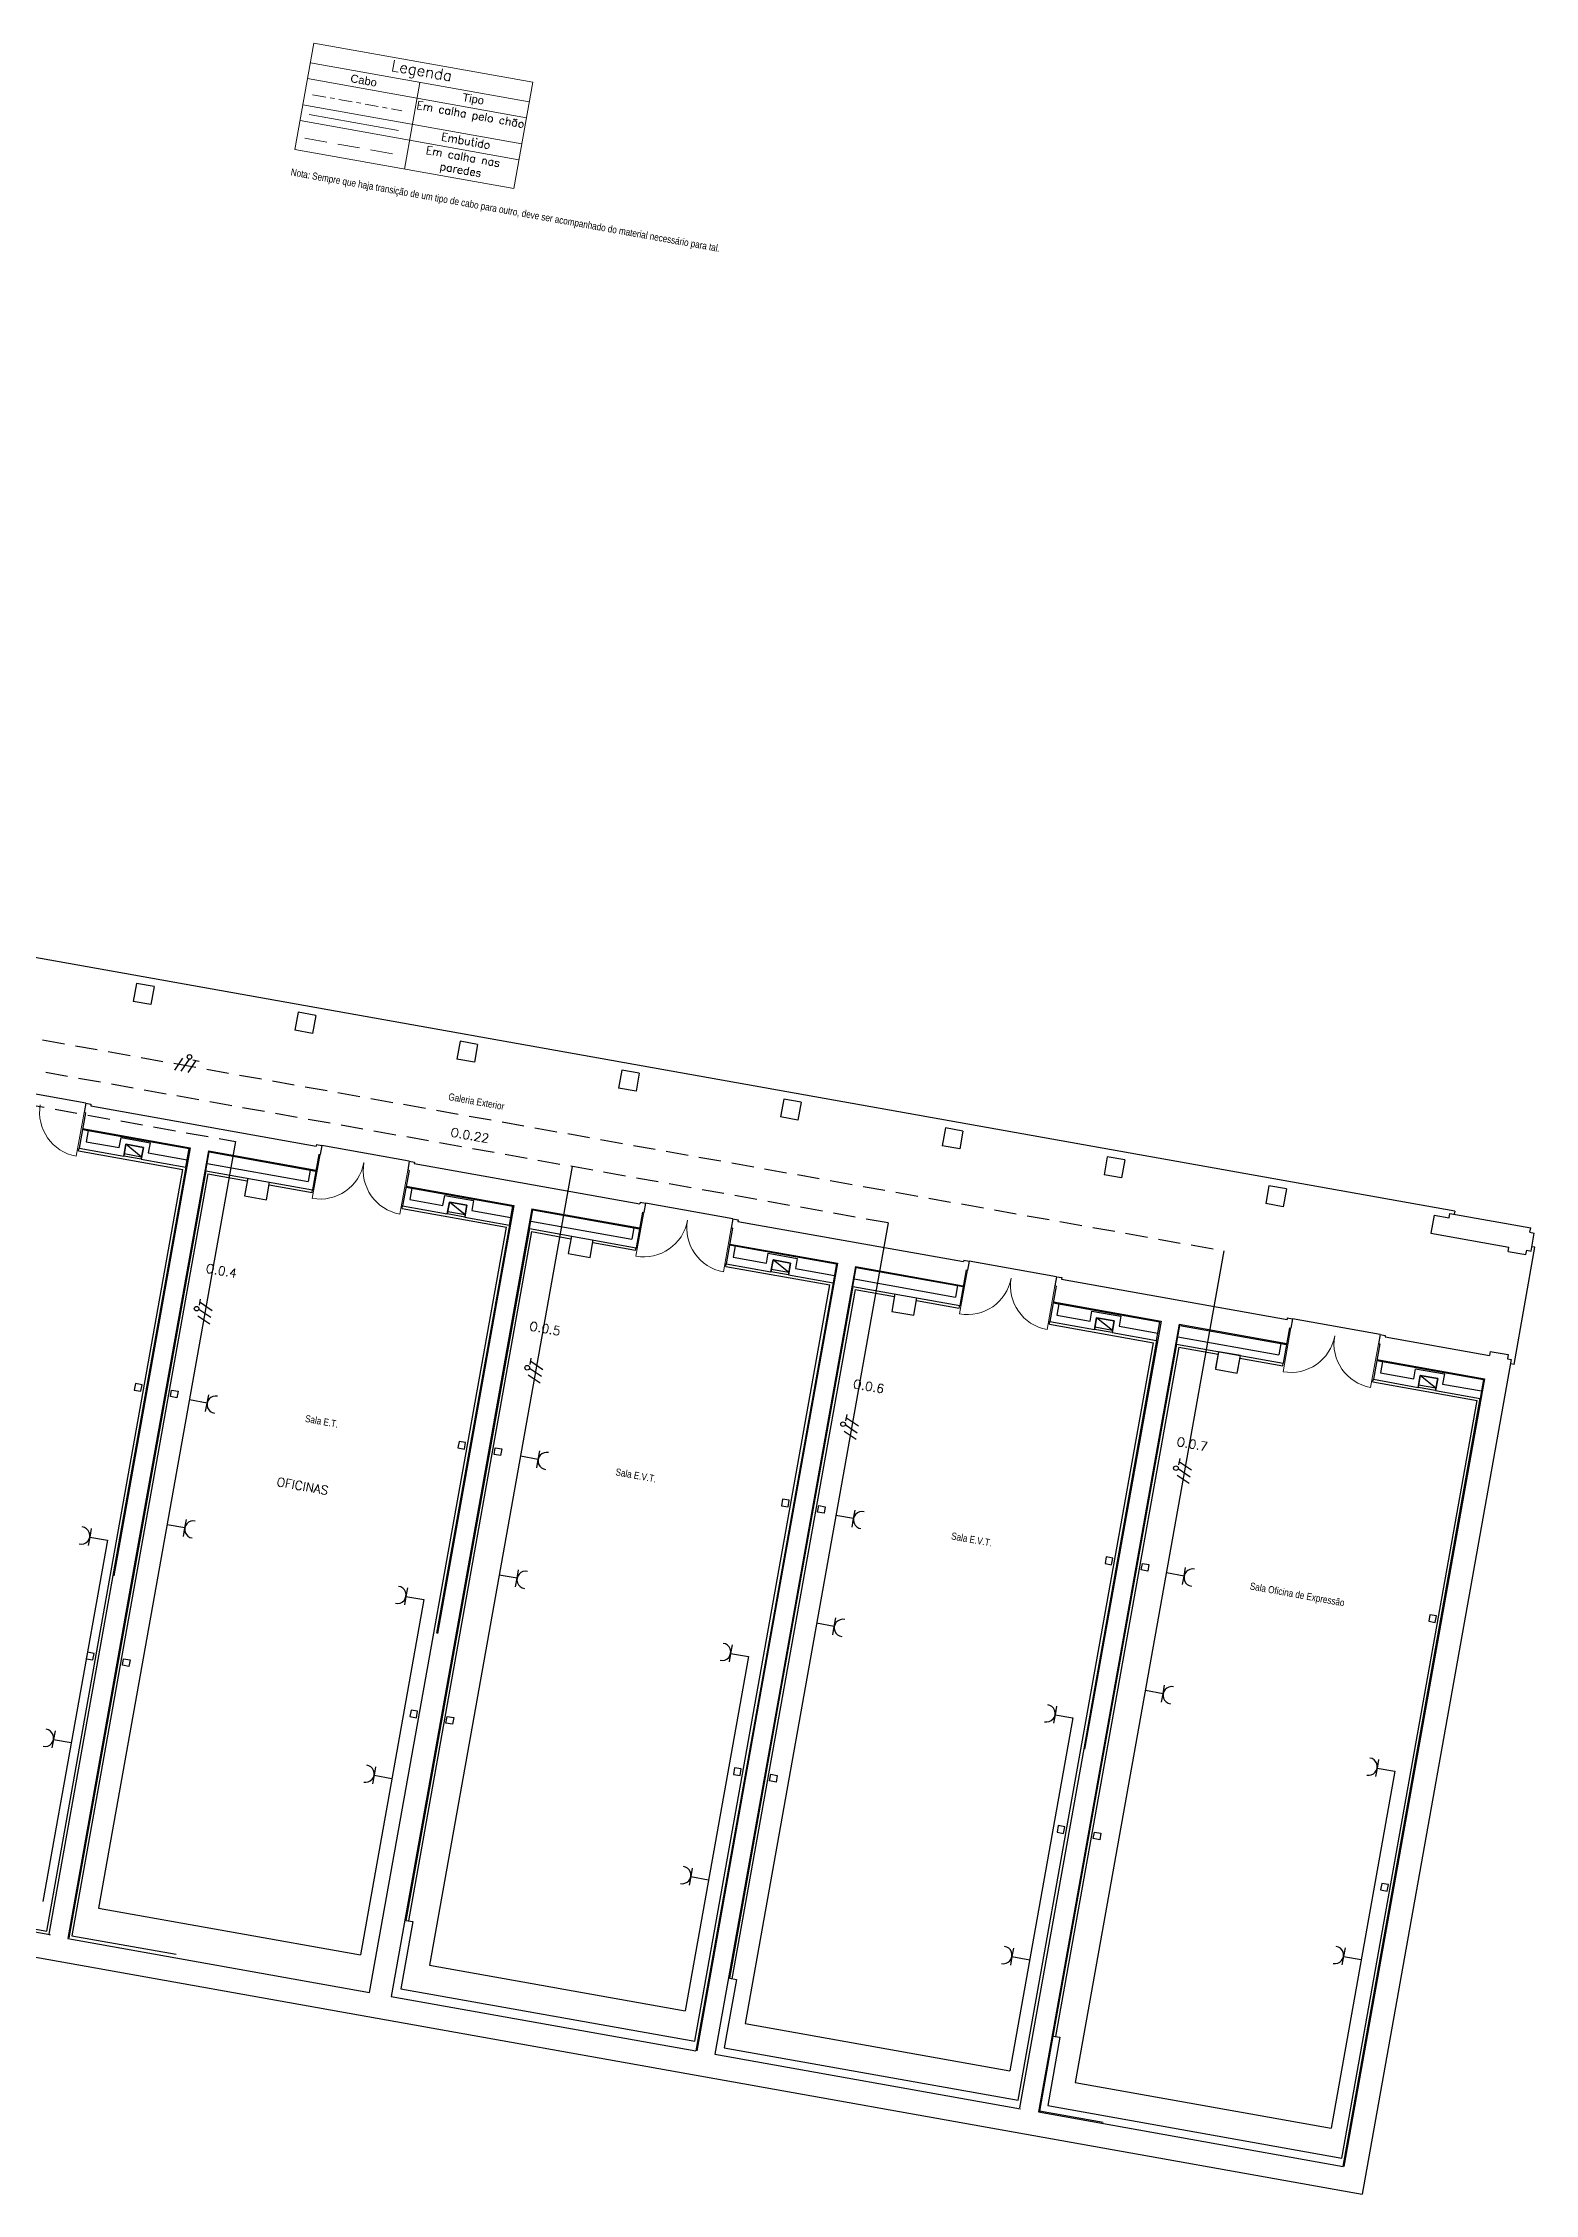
# Model space of a CAD drawing. Header units: millimetres. Extents: x -91023 to -90865, y -106382 to -106247.
# Drawn here: x -90957.26 to -90923.7, y -106382.49 to -106334.1 of the extents above; entities that cross this region are included whole.
import ezdxf

# ---------------------------------------------------------------- set-up
doc = ezdxf.new("R2010")
doc.units = ezdxf.units.MM
doc.header["$MEASUREMENT"] = 0
doc.linetypes.add('ACAD_ISO10W100', pattern=[18, 12, -3, 0, -3])
doc.linetypes.add('DASHED', pattern=[0.75, 0.5, -0.25])
doc.layers.get('0').update_dxf_attribs({"color": 152, "lineweight": 0})
doc.layers.add('0-CIVIL', color=8, linetype='Continuous', lineweight=0)
doc.layers.add('LEGENDA', color=7, linetype='Continuous', lineweight=0)
doc.layers.add('Desenho base', color=7, linetype='Continuous')
doc.layers.add('Tomadas', color=1, linetype='Continuous')
doc.styles.add('ARIAL', font='arial.ttf')
doc.styles.add('Legenda cotas', font='ARIALN.TTF', dxfattribs={"height": 0.16})
doc.styles.get("Standard").update_dxf_attribs({"font": 'simplex.shx'})

# ---------------------------------------------------------------- blocks, each defined once
blk = doc.blocks.new('LAVATORIO')
for p, q in [((-0.25, 0), (0.25, 0)), ((-0.25, -0.4), (-0.25, 0)), ((0.25, 0), (0.25, -0.4)), ((0.25, -0.4), (-0.25, -0.4))]:
    blk.add_line(p, q)
blk = doc.blocks.new('P90')
at = {"layer": '0-CIVIL'}
blk.add_line((0, 0), (0, 0.9), dxfattribs=at)
blk.add_arc((0, 0), 0.9, 0.0201, 89.9983, dxfattribs=at)
blk = doc.blocks.new('*T82')
at = {"layer": 'LEGENDA', "color": 0, "linetype": 'ByBlock', "lineweight": -2, "transparency": 16777216}
for p, q in [((0, 0), (-0.428, -2.395)), ((0, 0), (4.922, -0.879)), ((-0.08, -0.446), (4.842, -1.325)), ((-0.143, -0.801), (4.779, -1.68)), ((2.381, -0.886), (2.033, -2.835)), ((4.922, -0.879), (4.494, -3.275)), ((-0.248, -1.391), (4.674, -2.27)), ((-0.312, -1.746), (4.61, -2.625)), ((-0.428, -2.395), (4.494, -3.275))]:
    blk.add_line(p, q, dxfattribs=at)
at = {"layer": 'LEGENDA', "color": 0, "linetype": 'ByBlock', "transparency": 16777216, "rotation": 349.8735}
for s, insert, char_height, width, attachment_point in [('Legenda', (2.421, -0.663), 0.25, 4.88, 5), ('Em calha pelo chão', (3.538, -1.519), 0.18, 2.38, 2), ('Em calha nas paredes', (3.369, -2.464), 0.18, 2.38, 2), ('Embutido', (3.433, -2.11), 0.18, 2.38, 2)]:
    blk.add_mtext(s, dxfattribs=dict(at, insert=insert, char_height=char_height, width=width, attachment_point=attachment_point))
at = {"layer": 'LEGENDA', "color": 0, "linetype": 'ByBlock', "transparency": 16777216, "char_height": 0.18, "width": 2.38, "attachment_point": 5, "rotation": 349.8735, "style": 'ARIAL'}
for s, insert in [('Cabo', (1.119, -0.843)), ('Tipo', (3.58, -1.283))]:
    blk.add_mtext(s, dxfattribs=dict(at, insert=insert))

msp = doc.modelspace()

# ---------------------------------------------------------------- linework, layer by layer
at = {"layer": 'Desenho base', "ltscale": 0.1}
for p, q in [((-90955.159, -106355.26), (-90955.231, -106355.663)), ((-90954.837, -106355.734), (-90955.231, -106355.663)), ((-90954.765, -106355.33), (-90955.159, -106355.26)), ((-90954.765, -106355.33), (-90954.837, -106355.734)), ((-90951.522, -106355.909), (-90951.594, -106356.313)), ((-90951.128, -106355.98), (-90951.522, -106355.909)), ((-90951.128, -106355.98), (-90951.2, -106356.383)), ((-90951.2, -106356.383), (-90951.594, -106356.313)), ((-90947.879, -106356.56), (-90947.951, -106356.964)), ((-90947.485, -106356.63), (-90947.879, -106356.56)), ((-90947.485, -106356.63), (-90947.558, -106357.034)), ((-90947.558, -106357.034), (-90947.951, -106356.964)), ((-90944.242, -106357.21), (-90944.314, -106357.613)), ((-90943.92, -106357.684), (-90944.314, -106357.613)), ((-90943.848, -106357.28), (-90944.242, -106357.21)), ((-90943.848, -106357.28), (-90943.92, -106357.684)), ((-90956.301, -106357.956), (-90956.338, -106358.163)), ((-90956.301, -106357.956), (-90956.183, -106357.977)), ((-90956.183, -106357.977), (-90956.189, -106358.012)), ((-90940.599, -106357.86), (-90940.671, -106358.264)), ((-90940.206, -106357.93), (-90940.599, -106357.86)), ((-90940.206, -106357.93), (-90940.278, -106358.334)), ((-90956.308, -106358.168), (-90956.451, -106358.965)), ((-90940.278, -106358.334), (-90940.671, -106358.264)), ((-90936.962, -106358.51), (-90937.034, -106358.913)), ((-90936.568, -106358.58), (-90936.962, -106358.51)), ((-90936.568, -106358.58), (-90936.64, -106358.984)), ((-90953.95, -106358.955), (-90955.669, -106368.583)), ((-90953.541, -106359.028), (-90955.261, -106368.656)), ((-90951.108, -106358.883), (-90951.114, -106358.918)), ((-90951.108, -106358.883), (-90950.99, -106358.905)), ((-90950.99, -106358.905), (-90951.027, -106359.111)), ((-90936.64, -106358.984), (-90937.034, -106358.913)), ((-90954.049, -106359.394), (-90955.689, -106368.579)), ((-90953.601, -106359.474), (-90955.241, -106368.659)), ((-90951.251, -106359.457), (-90951.297, -106359.713)), ((-90951.056, -106359.106), (-90951.199, -106359.903)), ((-90949.028, -106359.468), (-90949.171, -106360.266)), ((-90949.021, -106359.256), (-90949.058, -106359.463)), ((-90949.021, -106359.256), (-90948.903, -106359.277)), ((-90948.903, -106359.277), (-90948.909, -106359.312)), ((-90933.32, -106359.16), (-90933.392, -106359.564)), ((-90932.998, -106359.634), (-90933.392, -106359.564)), ((-90932.926, -106359.231), (-90933.32, -106359.16)), ((-90932.926, -106359.231), (-90932.998, -106359.634)), ((-90948.967, -106359.865), (-90949.013, -106360.121)), ((-90929.682, -106359.81), (-90929.754, -106360.214)), ((-90929.288, -106359.88), (-90929.682, -106359.81)), ((-90929.288, -106359.88), (-90929.36, -106360.284)), ((-90946.67, -106360.255), (-90948.39, -106369.883)), ((-90946.262, -106360.328), (-90947.981, -106369.956)), ((-90943.777, -106360.406), (-90943.919, -106361.204)), ((-90943.828, -106360.184), (-90943.834, -106360.218)), ((-90943.828, -106360.184), (-90943.71, -106360.205)), ((-90943.71, -106360.205), (-90943.747, -106360.411)), ((-90929.36, -106360.284), (-90929.754, -106360.214)), ((-90946.769, -106360.695), (-90948.409, -106369.879)), ((-90946.321, -106360.775), (-90947.961, -106369.959)), ((-90943.971, -106360.757), (-90944.017, -106361.013)), ((-90941.749, -106360.768), (-90941.891, -106361.566)), ((-90941.741, -106360.556), (-90941.778, -106360.763)), ((-90941.741, -106360.556), (-90941.623, -106360.577)), ((-90941.623, -106360.577), (-90941.629, -106360.612)), ((-90941.687, -106361.165), (-90941.733, -106361.421)), ((-90936.548, -106361.484), (-90936.555, -106361.518)), ((-90936.548, -106361.484), (-90936.43, -106361.505)), ((-90936.43, -106361.505), (-90936.467, -106361.712)), ((-90939.489, -106361.995), (-90941.129, -106371.179)), ((-90939.39, -106361.555), (-90941.11, -106371.183)), ((-90938.982, -106361.628), (-90940.701, -106371.256)), ((-90936.497, -106361.706), (-90936.639, -106362.504)), ((-90934.461, -106361.857), (-90934.498, -106362.063)), ((-90934.461, -106361.857), (-90934.343, -106361.878)), ((-90934.343, -106361.878), (-90934.349, -106361.912)), ((-90939.041, -106362.075), (-90940.682, -106371.259)), ((-90936.692, -106362.058), (-90936.737, -106362.314)), ((-90934.469, -106362.069), (-90934.611, -106362.866)), ((-90934.408, -106362.466), (-90934.453, -106362.721)), ((-90932.11, -106362.856), (-90933.83, -106372.483)), ((-90931.702, -106362.928), (-90933.421, -106372.556)), ((-90929.269, -106362.784), (-90929.275, -106362.819)), ((-90929.269, -106362.784), (-90929.15, -106362.805)), ((-90929.15, -106362.805), (-90929.187, -106363.012)), ((-90932.209, -106363.295), (-90933.85, -106372.48)), ((-90931.761, -106363.375), (-90933.402, -106372.56)), ((-90929.412, -106363.358), (-90929.457, -106363.614)), ((-90929.217, -106363.007), (-90929.359, -106363.804)), ((-90927.189, -106363.369), (-90927.331, -106364.166)), ((-90927.182, -106363.157), (-90927.219, -106363.364)), ((-90927.182, -106363.157), (-90927.064, -106363.178)), ((-90927.064, -106363.178), (-90927.07, -106363.212)), ((-90924.23, -106363.72), (-90927.583, -106382.493)), ((-90927.128, -106363.766), (-90927.174, -106364.022)), ((-90924.705, -106363.538), (-90924.722, -106363.632)), ((-90924.302, -106363.61), (-90924.318, -106363.704)), ((-90924.831, -106364.156), (-90927.995, -106381.875)), ((-90955.689, -106368.579), (-90957.131, -106376.651)), ((-90955.261, -106368.656), (-90956.706, -106376.747)), ((-90955.241, -106368.659), (-90956.683, -106376.731)), ((-90947.981, -106369.956), (-90949.426, -106378.048)), ((-90947.961, -106369.959), (-90949.101, -106376.338)), ((-90941.129, -106371.179), (-90942.575, -106379.271)), ((-90941.11, -106371.183), (-90942.555, -106379.275)), ((-90940.682, -106371.259), (-90941.821, -106377.638)), ((-90933.85, -106372.48), (-90935.291, -106380.552)), ((-90948.943, -106376.366), (-90949.213, -106377.876)), ((-90941.663, -106377.667), (-90941.938, -106379.202)), ((-90949.426, -106378.048), (-90942.575, -106379.271)), ((-90934.384, -106378.967), (-90934.658, -106380.503))]:
    msp.add_line(p, q, dxfattribs=at)
at = {"layer": 'Desenho base'}
for p, q in [((-90956.247, -106358.565), (-90956.293, -106358.821)), ((-90956.461, -106359.024), (-90956.451, -106358.965)), ((-90954.049, -106359.394), (-90953.973, -106358.971)), ((-90953.601, -106359.474), (-90953.525, -106359.051)), ((-90953.552, -106359.544), (-90956.613, -106376.683)), ((-90952.656, -106359.643), (-90952.726, -106360.037)), ((-90952.726, -106360.037), (-90952.234, -106360.125)), ((-90952.234, -106360.125), (-90952.164, -106359.731)), ((-90951.209, -106359.962), (-90951.199, -106359.903)), ((-90949.181, -106360.325), (-90949.171, -106360.266)), ((-90946.769, -106360.695), (-90946.693, -106360.271)), ((-90946.321, -106360.775), (-90946.245, -106360.351)), ((-90946.272, -106360.844), (-90949.042, -106376.349)), ((-90945.376, -106360.943), (-90945.446, -106361.337)), ((-90944.954, -106361.425), (-90944.884, -106361.031)), ((-90945.446, -106361.337), (-90944.954, -106361.425)), ((-90943.93, -106361.263), (-90943.919, -106361.204)), ((-90941.902, -106361.625), (-90941.891, -106361.566)), ((-90939.413, -106361.571), (-90939.489, -106361.995)), ((-90939.041, -106362.075), (-90938.966, -106361.651)), ((-90938.993, -106362.144), (-90941.762, -106377.649)), ((-90938.096, -106362.244), (-90938.166, -106362.637)), ((-90937.674, -106362.725), (-90937.604, -106362.331)), ((-90938.166, -106362.637), (-90937.674, -106362.725)), ((-90936.65, -106362.563), (-90936.639, -106362.504)), ((-90934.622, -106362.925), (-90934.611, -106362.866)), ((-90932.209, -106363.295), (-90932.134, -106362.872)), ((-90931.761, -106363.375), (-90931.686, -106362.952)), ((-90931.713, -106363.445), (-90934.482, -106378.949)), ((-90930.816, -106363.544), (-90930.881, -106363.908)), ((-90930.389, -106363.996), (-90930.324, -106363.632)), ((-90929.37, -106363.863), (-90929.359, -106363.804)), ((-90927.342, -106364.225), (-90927.331, -106364.166)), ((-90934.541, -106378.939), (-90934.844, -106380.632)), ((-90933.414, -106380.887), (-90934.844, -106380.632))]:
    msp.add_line(p, q, dxfattribs=at)
for points in [[(-90925.502, -106360.384), (-90969.831, -106352.466), (-90969.84, -106352.516)], [(-90956.301, -106357.956), (-90958.27, -106357.604)], [(-90956.461, -106359.024), (-90954.118, -106359.443)], [(-90956.293, -106358.821), (-90955.545, -106358.954), (-90955.504, -106358.728), (-90954.854, -106358.844), (-90954.895, -106359.071), (-90954.019, -106359.227)], [(-90955.044, -106359.166), (-90955.438, -106359.095)], [(-90955.044, -106359.166), (-90955.399, -106358.879)], [(-90949.021, -106359.256), (-90950.99, -106358.905)], [(-90963.893, -106375.383), (-90957.179, -106376.582), (-90954.118, -106359.443)], [(-90955.053, -106359.215), (-90955.447, -106359.145)], [(-90953.552, -106359.544), (-90952.666, -106359.702)], [(-90952.174, -106359.79), (-90951.209, -106359.962)], [(-90949.181, -106360.325), (-90946.838, -106360.743)], [(-90947.773, -106360.515), (-90948.167, -106360.445)], [(-90947.764, -106360.466), (-90948.158, -106360.396)], [(-90947.764, -106360.466), (-90948.119, -106360.179)], [(-90941.741, -106360.556), (-90943.71, -106360.205)], [(-90925.502, -106360.384), (-90925.514, -106360.453)], [(-90946.272, -106360.844), (-90945.386, -106361.002)], [(-90944.894, -106361.09), (-90943.93, -106361.263)], [(-90940.484, -106361.766), (-90940.839, -106361.479)], [(-90934.461, -106361.857), (-90936.43, -106361.505)], [(-90924.168, -106363.832), (-90923.697, -106361.194)], [(-90923.697, -106361.194), (-90923.766, -106361.182)], [(-90941.902, -106361.625), (-90939.559, -106362.043)], [(-90940.493, -106361.815), (-90940.887, -106361.745)], [(-90940.484, -106361.766), (-90940.878, -106361.696)], [(-90938.993, -106362.144), (-90938.107, -106362.303)], [(-90937.614, -106362.391), (-90936.65, -106362.563)], [(-90934.622, -106362.925), (-90932.279, -106363.343)], [(-90933.205, -106363.066), (-90933.56, -106362.78)], [(-90927.182, -106363.157), (-90929.15, -106362.805)], [(-90933.213, -106363.116), (-90933.607, -106363.045)], [(-90933.205, -106363.066), (-90933.598, -106362.996)], [(-90931.713, -106363.445), (-90930.827, -106363.603)], [(-90930.335, -106363.691), (-90929.37, -106363.863)], [(-90924.168, -106363.832), (-90924.247, -106363.818)], [(-90927.342, -106364.225), (-90924.999, -106364.644)], [(-90925.934, -106364.416), (-90926.327, -106364.346)], [(-90925.925, -106364.367), (-90926.319, -106364.296)], [(-90925.925, -106364.367), (-90926.28, -106364.08)], [(-90956.613, -106376.683), (-90954.27, -106377.101)]]:
    msp.add_lwpolyline(points, dxfattribs=at)
at = {"layer": 'Desenho base', "ltscale": 0.1}
for points in [[(-90956.189, -106358.012), (-90951.114, -106358.918)], [(-90956.375, -106358.542), (-90953.973, -106358.971)], [(-90956.372, -106358.522), (-90953.95, -106358.955)], [(-90956.308, -106358.168), (-90956.338, -106358.163)], [(-90956.451, -106358.965), (-90955.447, -106359.145)], [(-90955.053, -106359.215), (-90955.005, -106358.949), (-90955.399, -106358.879), (-90955.447, -106359.145)], [(-90953.541, -106359.028), (-90951.12, -106359.46)], [(-90953.525, -106359.051), (-90951.123, -106359.48)], [(-90955.053, -106359.215), (-90954.049, -106359.394)], [(-90953.601, -106359.474), (-90951.199, -106359.903)], [(-90953.571, -106359.307), (-90951.297, -106359.713)], [(-90951.056, -106359.106), (-90951.027, -106359.111)], [(-90949.028, -106359.468), (-90949.058, -106359.463)], [(-90948.909, -106359.312), (-90943.834, -106360.218)], [(-90949.095, -106359.842), (-90946.693, -106360.271)], [(-90949.092, -106359.823), (-90946.67, -106360.255)], [(-90949.013, -106360.121), (-90948.265, -106360.255), (-90948.224, -106360.028), (-90947.575, -106360.144), (-90947.615, -106360.371), (-90946.739, -106360.527)], [(-90949.171, -106360.266), (-90948.167, -106360.445)], [(-90947.773, -106360.515), (-90947.726, -106360.249), (-90948.119, -106360.179), (-90948.167, -106360.445)], [(-90947.773, -106360.515), (-90946.769, -106360.695)], [(-90946.262, -106360.328), (-90943.84, -106360.761)], [(-90946.245, -106360.351), (-90943.843, -106360.78)], [(-90943.777, -106360.406), (-90943.747, -106360.411)], [(-90925.966, -106360.474), (-90926.038, -106360.877)], [(-90925.966, -106360.474), (-90925.63, -106360.534)], [(-90925.63, -106360.534), (-90925.613, -106360.435)], [(-90925.613, -106360.435), (-90923.793, -106360.76)], [(-90956.706, -106376.747), (-90949.914, -106377.961), (-90946.838, -106360.743)], [(-90946.321, -106360.775), (-90943.919, -106361.204)], [(-90946.291, -106360.607), (-90944.017, -106361.013)], [(-90941.749, -106360.768), (-90941.778, -106360.763)], [(-90941.629, -106360.612), (-90936.555, -106361.518)], [(-90926.038, -106360.877), (-90924.286, -106361.19)], [(-90923.81, -106360.859), (-90923.793, -106360.76)], [(-90923.81, -106360.859), (-90923.712, -106360.876)], [(-90923.784, -106361.28), (-90923.712, -106360.876)], [(-90941.815, -106361.142), (-90939.413, -106361.571)], [(-90941.812, -106361.123), (-90939.39, -106361.555)], [(-90941.733, -106361.421), (-90940.985, -106361.555), (-90940.945, -106361.328), (-90940.295, -106361.445), (-90940.335, -106361.671), (-90939.459, -106361.827)], [(-90940.493, -106361.815), (-90940.446, -106361.55), (-90940.839, -106361.479), (-90940.887, -106361.745)], [(-90924.303, -106361.289), (-90924.286, -106361.19)], [(-90924.303, -106361.289), (-90923.9, -106361.361)], [(-90923.9, -106361.361), (-90923.882, -106361.262)], [(-90923.882, -106361.262), (-90923.784, -106361.28)], [(-90941.891, -106361.566), (-90940.887, -106361.745)], [(-90940.493, -106361.815), (-90939.489, -106361.995)], [(-90939.011, -106361.907), (-90936.737, -106362.314)], [(-90938.982, -106361.628), (-90936.56, -106362.061)], [(-90938.966, -106361.651), (-90936.564, -106362.08)], [(-90936.497, -106361.706), (-90936.467, -106361.712)], [(-90934.349, -106361.912), (-90929.275, -106362.819)], [(-90949.213, -106377.876), (-90942.598, -106379.058), (-90939.559, -106362.043)], [(-90939.041, -106362.075), (-90936.639, -106362.504)], [(-90934.536, -106362.443), (-90932.134, -106362.872)], [(-90934.532, -106362.423), (-90932.11, -106362.856)], [(-90934.469, -106362.069), (-90934.498, -106362.063)], [(-90934.611, -106362.866), (-90933.607, -106363.045)], [(-90934.453, -106362.721), (-90933.705, -106362.855), (-90933.665, -106362.629), (-90933.015, -106362.745), (-90933.055, -106362.971), (-90932.179, -106363.128)], [(-90933.213, -106363.116), (-90933.166, -106362.85), (-90933.56, -106362.78), (-90933.607, -106363.045)], [(-90931.702, -106362.928), (-90929.28, -106363.361)], [(-90931.686, -106362.952), (-90929.284, -106363.381)], [(-90941.938, -106379.202), (-90935.322, -106380.384), (-90932.279, -106363.343)], [(-90933.213, -106363.116), (-90932.209, -106363.295)], [(-90931.761, -106363.375), (-90929.359, -106363.804)], [(-90931.731, -106363.208), (-90929.457, -106363.614)], [(-90929.217, -106363.007), (-90929.187, -106363.012)], [(-90927.219, -106363.364), (-90927.189, -106363.369)], [(-90927.07, -106363.212), (-90924.722, -106363.632)], [(-90927.256, -106363.743), (-90924.854, -106364.172), (-90924.929, -106364.595)], [(-90927.252, -106363.723), (-90924.831, -106364.156)], [(-90927.174, -106364.022), (-90926.425, -106364.155), (-90926.385, -106363.93), (-90925.736, -106364.045), (-90925.776, -106364.271)], [(-90924.705, -106363.538), (-90924.302, -106363.61)], [(-90924.318, -106363.704), (-90924.23, -106363.72)], [(-90927.331, -106364.166), (-90926.327, -106364.346)], [(-90925.934, -106364.416), (-90925.886, -106364.15), (-90926.28, -106364.08), (-90926.327, -106364.346)], [(-90925.934, -106364.416), (-90924.929, -106364.595)], [(-90925.776, -106364.271), (-90924.9, -106364.428)], [(-90933.421, -106372.556), (-90934.867, -106380.648), (-90928.015, -106381.872), (-90924.929, -106364.595)], [(-90934.658, -106380.503), (-90928.043, -106381.684), (-90924.999, -106364.644)], [(-90940.701, -106371.256), (-90942.147, -106379.348), (-90935.275, -106380.575), (-90935.275, -106380.575)], [(-90933.402, -106372.56), (-90934.541, -106378.939)], [(-90971.602, -106372.843), (-90971.911, -106374.575), (-90927.583, -106382.493)], [(-90963.963, -106375.431), (-90957.111, -106376.655), (-90957.115, -106376.674)], [(-90949.101, -106376.338), (-90948.943, -106376.366)], [(-90941.821, -106377.638), (-90941.663, -106377.667)], [(-90934.541, -106378.939), (-90934.384, -106378.967)]]:
    msp.add_lwpolyline(points, dxfattribs=at)
at = {"layer": 'Desenho base'}
for points in [[(-90955.053, -106359.215), (-90955.447, -106359.145), (-90955.399, -106358.879), (-90955.005, -106358.949)], [(-90947.773, -106360.515), (-90948.167, -106360.445), (-90948.119, -106360.179), (-90947.726, -106360.249)], [(-90940.493, -106361.815), (-90940.887, -106361.745), (-90940.839, -106361.479), (-90940.446, -106361.55)], [(-90933.213, -106363.116), (-90933.607, -106363.045), (-90933.56, -106362.78), (-90933.166, -106362.85)], [(-90955.208, -106364.409), (-90955.061, -106364.435), (-90955.034, -106364.287), (-90955.182, -106364.261)], [(-90954.249, -106364.58), (-90954.396, -106364.554), (-90954.37, -106364.406), (-90954.222, -106364.432)], [(-90925.934, -106364.416), (-90926.327, -106364.346), (-90926.28, -106364.08), (-90925.886, -106364.15)], [(-90947.929, -106365.709), (-90947.781, -106365.735), (-90947.755, -106365.587), (-90947.902, -106365.561)], [(-90946.969, -106365.88), (-90947.116, -106365.854), (-90947.09, -106365.706), (-90946.942, -106365.733)], [(-90940.649, -106367.009), (-90940.501, -106367.035), (-90940.475, -106366.888), (-90940.622, -106366.861)], [(-90939.689, -106367.18), (-90939.837, -106367.154), (-90939.81, -106367.006), (-90939.663, -106367.033)], [(-90933.369, -106368.309), (-90933.221, -106368.336), (-90933.195, -106368.188), (-90933.343, -106368.162)], [(-90932.409, -106368.481), (-90932.557, -106368.454), (-90932.53, -106368.307), (-90932.383, -106368.333)], [(-90926.089, -106369.609), (-90925.941, -106369.636), (-90925.915, -106369.488), (-90926.063, -106369.462)], [(-90956.288, -106370.453), (-90956.14, -106370.479), (-90956.114, -106370.332), (-90956.262, -106370.305)], [(-90955.328, -106370.624), (-90955.476, -106370.598), (-90955.449, -106370.45), (-90955.302, -106370.477)], [(-90949.008, -106371.753), (-90948.86, -106371.78), (-90948.834, -106371.632), (-90948.982, -106371.605)], [(-90948.048, -106371.925), (-90948.196, -106371.898), (-90948.17, -106371.751), (-90948.022, -106371.777)], [(-90941.728, -106373.053), (-90941.581, -106373.08), (-90941.554, -106372.932), (-90941.702, -106372.906)], [(-90940.768, -106373.225), (-90940.916, -106373.198), (-90940.89, -106373.051), (-90940.742, -106373.077)], [(-90934.448, -106374.354), (-90934.301, -106374.38), (-90934.274, -106374.232), (-90934.422, -106374.206)], [(-90933.489, -106374.525), (-90933.636, -106374.499), (-90933.61, -106374.351), (-90933.462, -106374.377)], [(-90927.169, -106375.654), (-90927.021, -106375.68), (-90926.995, -106375.532), (-90927.142, -106375.506)]]:
    msp.add_lwpolyline(points, close=True, dxfattribs=at)
at = {"layer": 'LEGENDA', "linetype": 'ACAD_ISO10W100', "ltscale": 0.025}
msp.add_line((-90951.196, -106335.267), (-90949.188, -106335.626), dxfattribs=at)
at = {"layer": 'LEGENDA', "linetype": 'ByBlock'}
msp.add_line((-90951.276, -106335.714), (-90949.268, -106336.073), dxfattribs=at)
at = {"layer": 'LEGENDA', "linetype": 'DASHED'}
msp.add_line((-90951.371, -106336.245), (-90949.363, -106336.604), dxfattribs=at)
at = {"layer": 'Tomadas', "linetype": 'DASHED'}
for p, q in [((-90969.084, -106354.419), (-90930.696, -106361.275)), ((-90938.251, -106360.648), (-90968.908, -106355.173)), ((-90968.804, -106355.98), (-90952.931, -106358.815))]:
    msp.add_line(p, q, dxfattribs=at)
at = {"layer": 'Tomadas', "linetype": 'ByBlock'}
for p, q in [((-90954.124, -106356.939), (-90954.307, -106357.209)), ((-90953.976, -106356.965), (-90954.159, -106357.236)), ((-90953.822, -106356.993), (-90954.005, -106357.263)), ((-90953.891, -106356.981), (-90953.752, -106357.005)), ((-90953.741, -106362.501), (-90953.716, -106362.361)), ((-90953.728, -106362.431), (-90953.458, -106362.615)), ((-90953.782, -106362.734), (-90953.512, -106362.917)), ((-90953.756, -106362.585), (-90953.486, -106362.769)), ((-90946.318, -106363.914), (-90946.048, -106364.097)), ((-90946.303, -106363.83), (-90946.278, -106363.69)), ((-90946.29, -106363.76), (-90946.02, -106363.943)), ((-90946.345, -106364.062), (-90946.074, -106364.246)), ((-90939.239, -106365.331), (-90938.969, -106365.515)), ((-90939.213, -106365.183), (-90938.943, -106365.366)), ((-90939.198, -106365.099), (-90939.173, -106364.959)), ((-90939.185, -106365.029), (-90938.915, -106365.212)), ((-90931.749, -106366.322), (-90931.479, -106366.505)), ((-90931.723, -106366.173), (-90931.453, -106366.357)), ((-90931.708, -106366.089), (-90931.683, -106365.949)), ((-90931.695, -106366.019), (-90931.425, -106366.202))]:
    msp.add_line(p, q, dxfattribs=at)
at = {"layer": 'Tomadas'}
for p, q in [((-90952.931, -106358.815), (-90956.011, -106376.061)), ((-90945.357, -106359.379), (-90948.566, -106377.345)), ((-90945.357, -106359.379), (-90945.357, -106359.379)), ((-90938.251, -106360.648), (-90941.468, -106378.658)), ((-90930.696, -106361.275), (-90934.038, -106379.982)), ((-90953.569, -106364.701), (-90953.969, -106364.63)), ((-90953.603, -106364.892), (-90953.569, -106364.701)), ((-90953.569, -106364.701), (-90953.535, -106364.511)), ((-90946.121, -106365.968), (-90946.087, -106365.778)), ((-90946.121, -106365.968), (-90946.521, -106365.897)), ((-90946.155, -106366.159), (-90946.121, -106365.968)), ((-90954.071, -106367.509), (-90954.037, -106367.319)), ((-90939.026, -106367.299), (-90939.426, -106367.227)), ((-90939.06, -106367.489), (-90939.026, -106367.299)), ((-90939.026, -106367.299), (-90938.992, -106367.108)), ((-90956.212, -106367.713), (-90956.247, -106367.904)), ((-90956.178, -106367.522), (-90956.212, -106367.713)), ((-90956.212, -106367.713), (-90955.812, -106367.785)), ((-90954.071, -106367.509), (-90954.471, -106367.438)), ((-90954.105, -106367.7), (-90954.071, -106367.509)), ((-90946.598, -106368.642), (-90946.998, -106368.571)), ((-90946.632, -106368.833), (-90946.598, -106368.642)), ((-90946.598, -106368.642), (-90946.564, -106368.451)), ((-90931.59, -106368.592), (-90931.99, -106368.52)), ((-90931.625, -106368.782), (-90931.59, -106368.592)), ((-90931.59, -106368.592), (-90931.556, -106368.401)), ((-90949.096, -106369.05), (-90949.13, -106369.241)), ((-90949.062, -106368.86), (-90949.096, -106369.05)), ((-90949.096, -106369.05), (-90948.696, -106369.122)), ((-90939.46, -106369.724), (-90939.86, -106369.653)), ((-90939.494, -106369.915), (-90939.46, -106369.724)), ((-90939.46, -106369.724), (-90939.426, -106369.534)), ((-90941.758, -106370.142), (-90941.792, -106370.333)), ((-90941.792, -106370.333), (-90941.826, -106370.523)), ((-90941.792, -106370.333), (-90941.392, -106370.404)), ((-90932.063, -106371.238), (-90932.463, -106371.167)), ((-90932.063, -106371.238), (-90932.029, -106371.047)), ((-90934.46, -106371.522), (-90934.494, -106371.713)), ((-90932.097, -106371.429), (-90932.063, -106371.238)), ((-90956.992, -106372.076), (-90957.026, -106372.266)), ((-90934.494, -106371.713), (-90934.528, -106371.904)), ((-90934.494, -106371.713), (-90934.094, -106371.784)), ((-90957.026, -106372.266), (-90957.06, -106372.457)), ((-90957.026, -106372.266), (-90956.626, -106372.338)), ((-90949.814, -106373.071), (-90949.848, -106373.262)), ((-90949.78, -106372.881), (-90949.814, -106373.071)), ((-90949.814, -106373.071), (-90949.414, -106373.143)), ((-90927.248, -106372.912), (-90927.282, -106373.103)), ((-90927.214, -106372.722), (-90927.248, -106372.912)), ((-90927.248, -106372.912), (-90926.848, -106372.984)), ((-90942.689, -106375.352), (-90942.723, -106375.542)), ((-90942.655, -106375.161), (-90942.689, -106375.352)), ((-90942.689, -106375.352), (-90942.289, -106375.423)), ((-90956.011, -106376.061), (-90950.123, -106377.112)), ((-90935.431, -106376.962), (-90935.465, -106377.152)), ((-90927.971, -106376.958), (-90928.005, -106377.149)), ((-90948.566, -106377.345), (-90942.815, -106378.372)), ((-90935.465, -106377.152), (-90935.499, -106377.343)), ((-90935.465, -106377.152), (-90935.065, -106377.224)), ((-90928.005, -106377.149), (-90928.039, -106377.339)), ((-90928.005, -106377.149), (-90927.605, -106377.22)), ((-90941.468, -106378.658), (-90935.511, -106379.722)), ((-90934.038, -106379.982), (-90928.282, -106381.01))]:
    msp.add_line(p, q, dxfattribs=at)
at = {"layer": 'Tomadas', "linetype": 'ByBlock', "ltscale": 0.025}
for p, q in [((-90955.812, -106367.785), (-90957.264, -106375.911)), ((-90948.696, -106369.122), (-90950.123, -106377.112)), ((-90941.392, -106370.404), (-90942.815, -106378.372)), ((-90934.094, -106371.784), (-90935.511, -106379.722)), ((-90926.848, -106372.984), (-90928.282, -106381.01))]:
    msp.add_line(p, q, dxfattribs=at)
at = {"layer": 'Tomadas', "linetype": 'ByBlock'}
for centre in [(-90953.967, -106356.914), (-90953.807, -106362.576), (-90946.369, -106363.905), (-90939.264, -106365.174), (-90931.774, -106366.164)]:
    msp.add_circle(centre, 0.0522, dxfattribs=at)
at = {"layer": 'Tomadas'}
for centre, start, end in [((-90953.378, -106364.735), 77.1494, 262.5976), ((-90945.93, -106366.003), 77.1494, 262.5976), ((-90938.835, -106367.333), 77.1494, 262.5976), ((-90956.403, -106367.679), 257.1494, 82.5976), ((-90953.88, -106367.543), 77.1494, 262.5976), ((-90946.407, -106368.676), 77.1494, 262.5976), ((-90931.4, -106368.626), 77.1494, 262.5976), ((-90949.287, -106369.016), 257.1494, 82.5976), ((-90939.269, -106369.758), 77.1494, 262.5976), ((-90941.983, -106370.298), 257.1494, 82.5976), ((-90931.872, -106371.272), 77.1494, 262.5976), ((-90934.685, -106371.679), 257.1494, 82.5976), ((-90957.217, -106372.232), 257.1494, 82.5976), ((-90950.005, -106373.037), 257.1494, 82.5976), ((-90927.439, -106372.878), 257.1494, 82.5976), ((-90942.88, -106375.318), 257.1494, 82.5976), ((-90935.656, -106377.118), 257.1494, 82.5976), ((-90928.196, -106377.115), 257.1494, 82.5976)]:
    msp.add_arc(centre, 0.194, start, end, dxfattribs=at)

# ---------------------------------------------------------------- block references
msp.add_blockref('*T82', (-90951.166, -106334.104))
at = {"layer": 'Desenho base', "yscale": 1.111111398116918, "zscale": 1.111111398119792}
for p, xscale, rotation in [((-90956.338, -106358.163), 1.111111398108852, 169.861178835616), ((-90951.027, -106359.111), -1.111111398096044, 169.8611788393092), ((-90949.058, -106359.463), 1.111111398108852, 169.861178835616), ((-90943.747, -106360.411), -1.111111398095403, 169.861178839494), ((-90941.778, -106360.763), 1.111111398106931, 169.86117883617), ((-90936.467, -106361.711), -1.111111398096044, 169.8611788393092), ((-90934.498, -106362.063), 1.111111398108852, 169.861178835616), ((-90929.187, -106363.011), -1.111111398096044, 169.8611788393092), ((-90927.219, -106363.364), 1.111111398108852, 169.861178835616)]:
    msp.add_blockref('P90', p, dxfattribs=dict(at, xscale=xscale, rotation=rotation))
at = {"layer": 'Desenho base', "xscale": -1, "rotation": 349.8734931117042}
msp.add_blockref('LAVATORIO', (-90930.57, -106363.588), dxfattribs=at)

# ---------------------------------------------------------------- texts
at = {"layer": 'Desenho base', "linetype": 'Continuous', "char_height": 0.2, "width": 1, "attachment_point": 5, "rotation": 349.8735}
for s, insert in [('O.0.22', (-90947.66, -106358.677)), ('O.0.4', (-90953.248, -106361.724)), ('O.0.5', (-90945.968, -106363.024)), ('O.0.6', (-90938.688, -106364.324)), ('O.0.7', (-90931.409, -106365.624)), ('OFICINAS', (-90951.423, -106366.568))]:
    msp.add_mtext(s, dxfattribs=dict(at, insert=insert))
at = {"layer": 'LEGENDA', "linetype": 'DASHED', "style": 'Legenda cotas'}
msp.add_text('Nota: Sempre que haja transição de um tipo de cabo para outro, deve ser acompanhado do material necessário para tal.', height=0.16, rotation=349.8735, dxfattribs=at).set_placement((-90951.698, -106337.08))
at = {"layer": 'LEGENDA', "style": 'Legenda cotas'}
for s, p in [('Galeria Exterior', (-90948.153, -106357.881)), ('Sala E.T.', (-90951.376, -106365.122)), ('Sala E.V.T.', (-90944.392, -106366.322)), ('Sala E.V.T.', (-90936.84, -106367.763)), ('Sala Oficina de Expressão', (-90930.122, -106368.89))]:
    msp.add_text(s, height=0.16, rotation=349.7295, dxfattribs=at).set_placement(p)

doc.saveas('drawing.dxf')
